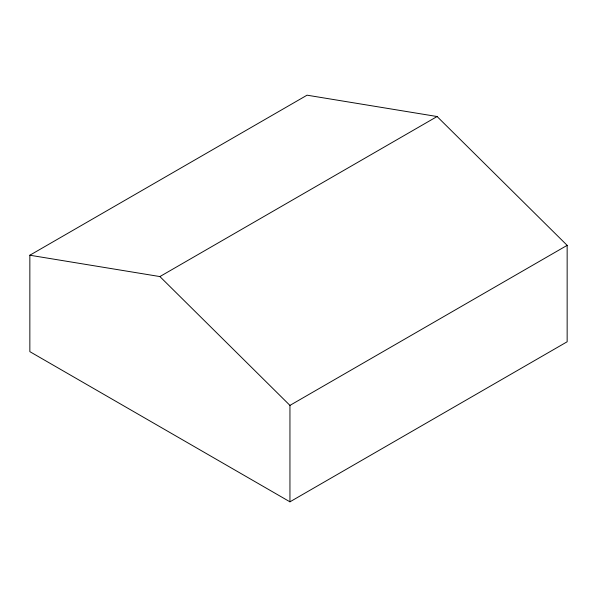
<?xml version="1.0" encoding="UTF-8"?>
<svg xmlns="http://www.w3.org/2000/svg" width="597" height="597" viewBox="0 0 597 597"><rect width="100%" height="100%" fill="white"/><g stroke="black" fill="none" stroke-linecap="round" stroke-linejoin="round"><path stroke-width="0.9" d="M29.85 255.225L307.052 95.184L437.101 116.527L567.15 245.352L567.15 341.775L289.948 501.816L29.85 351.648L29.85 255.225L159.899 276.568L289.948 405.393L289.948 501.816M159.899 276.568L437.101 116.527M289.948 405.393L567.15 245.352"/></g></svg>
